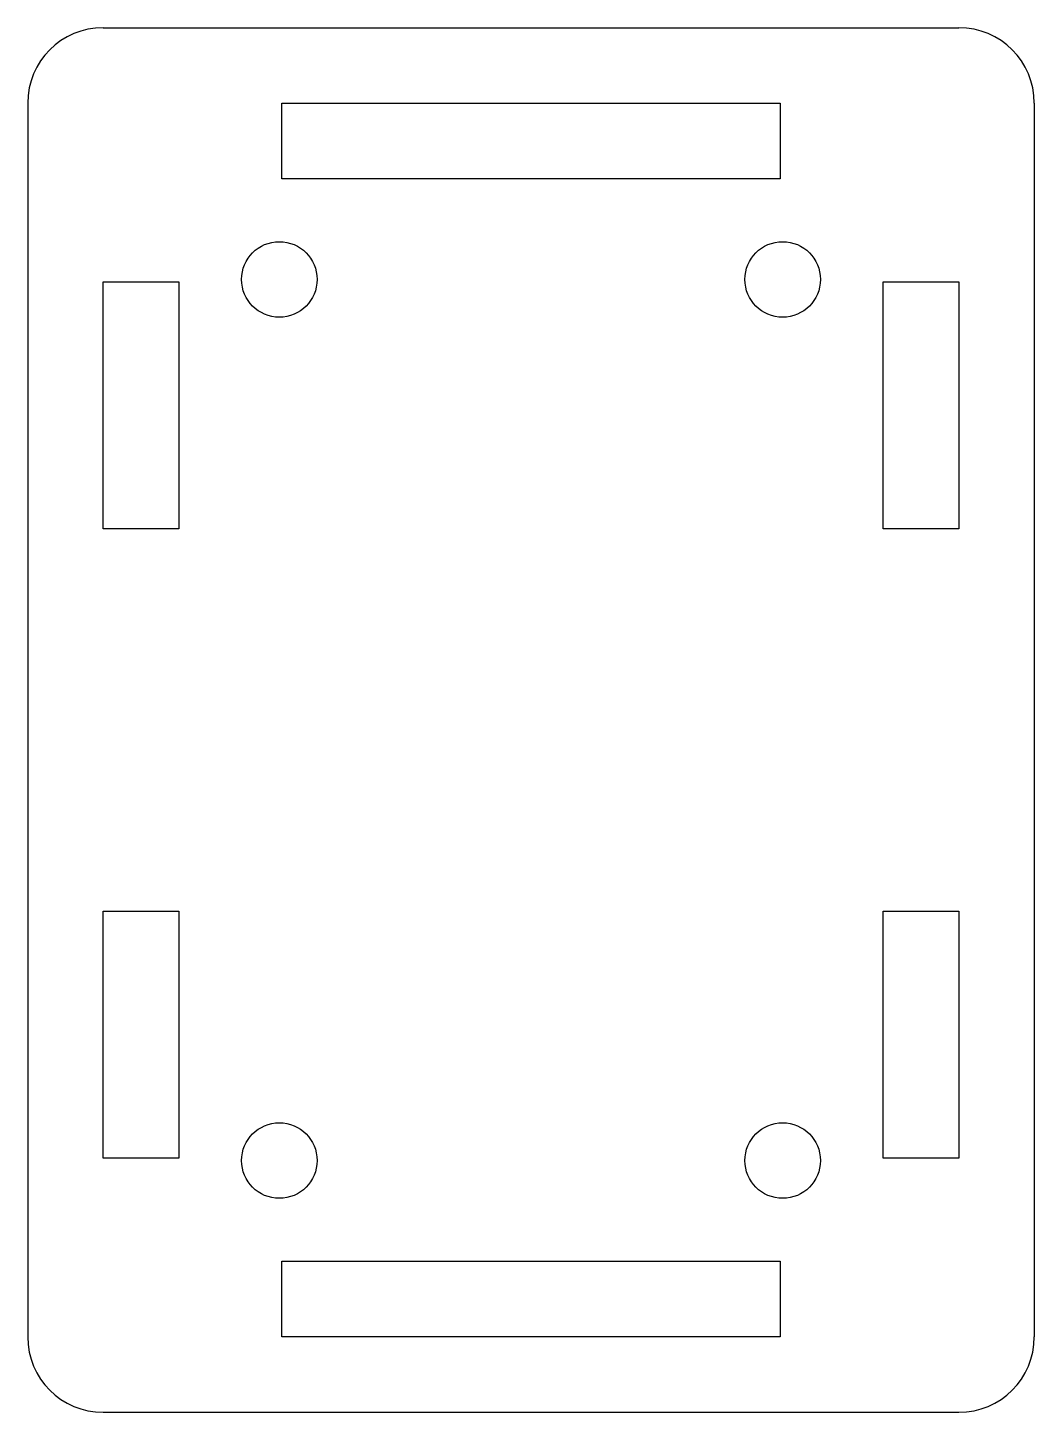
# Model space of a CAD drawing. Extents: x 0 to 40, y 0 to 55.
import ezdxf

# ---------------------------------------------------------------- set-up
doc = ezdxf.new("R2010")
doc.units = 0
doc.layers.get('0').update_dxf_attribs({"linetype": 'continuous'})

# ---------------------------------------------------------------- blocks, each defined once
blk = doc.blocks.new('FILLET')
at = {"color": 0}
for p, q in [((3, 55), (37, 55)), ((0, 52), (0, 3)), ((10.1, 52), (29.9, 52)), ((10.1, 49), (10.1, 52)), ((29.9, 52), (29.9, 49)), ((40, 52), (40, 3)), ((29.9, 49), (10.1, 49)), ((3, 44.9), (6, 44.9)), ((3, 35.1), (3, 44.9)), ((6, 44.9), (6, 35.1)), ((34, 44.9), (37, 44.9)), ((34, 35.1), (34, 44.9)), ((37, 44.9), (37, 35.1)), ((6, 35.1), (3, 35.1)), ((37, 35.1), (34, 35.1)), ((3, 19.9), (6, 19.9)), ((3, 10.1), (3, 19.9)), ((6, 19.9), (6, 10.1)), ((34, 19.9), (37, 19.9)), ((34, 10.1), (34, 19.9)), ((37, 19.9), (37, 10.1)), ((6, 10.1), (3, 10.1)), ((37, 10.1), (34, 10.1)), ((10.1, 6), (29.9, 6)), ((10.1, 3), (10.1, 6)), ((29.9, 6), (29.9, 3)), ((29.9, 3), (10.1, 3)), ((3, 0), (37, 0))]:
    blk.add_line(p, q, dxfattribs=at)
for centre in [(10, 45), (30, 45), (10, 10), (30, 10)]:
    blk.add_circle(centre, 1.5, dxfattribs=at)
for centre, start, end in [((3, 52), 90, -180), ((37, 52), 0, 90), ((3, 3), 180, -90), ((37, 3), -90, 0)]:
    blk.add_arc(centre, 3, start, end, dxfattribs=at)

msp = doc.modelspace()

# ---------------------------------------------------------------- block references
at = {"color": 0}
msp.add_blockref('FILLET', (0, 0), dxfattribs=at)

doc.saveas('drawing.dxf')
